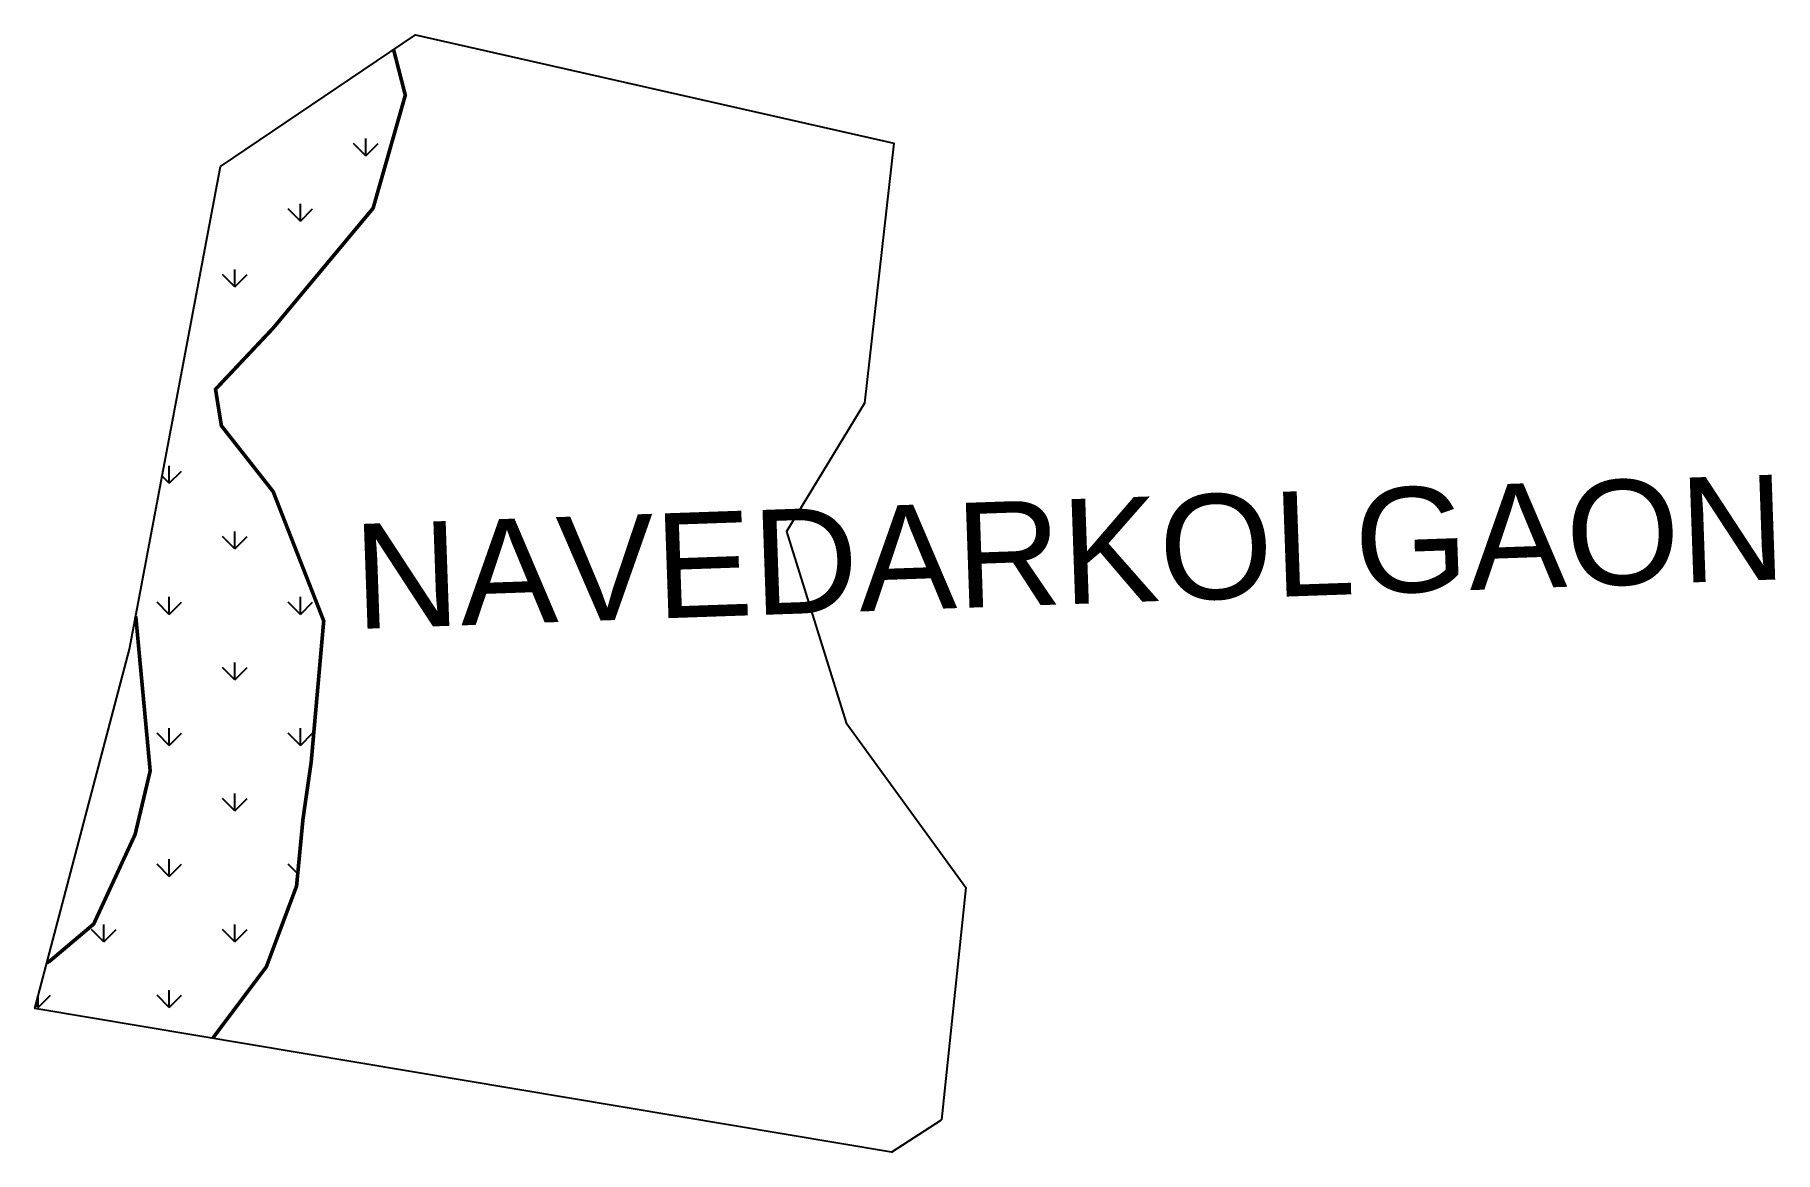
# Model space of a CAD drawing. Header units: metres. Extents: x 274939 to 275416, y 2079321 to 2079627.
import ezdxf

# ---------------------------------------------------------------- set-up
doc = ezdxf.new("R2010")
doc.units = ezdxf.units.M
for name, color, linetype in [('MANGROOVE BUFFER ZONE', 120, 'Continuous'), ('village', 3, 'Continuous'), ('VILLAGE NAME', 250, 'Continuous')]:
    doc.layers.add(name, color=color, linetype=linetype)

msp = doc.modelspace()

# ---------------------------------------------------------------- hatches: boundary and pattern name
at = {"layer": 'MANGROOVE BUFFER ZONE'}
h = msp.add_hatch(dxfattribs=at)
h.set_pattern_fill('GRASS', color=256)
h.paths.add_polyline_path([(274938.58, 2079360.1), (274987.35, 2079351.91), (275002.07, 2079371.53), (275010.34, 2079393.62), (275012.1, 2079411.98), (275014.36, 2079427.7), (275017.79, 2079466.33), (275003.92, 2079501.78), (274989.73, 2079519.83), (274988.12, 2079529.82), (275003.92, 2079546.58), (275031.33, 2079579.46), (275040.16, 2079610.44), (275036.94, 2079622.96), (274989.49, 2079590.92), (274964.51, 2079458.6)])
h.paths.add_polyline_path([(274964.51, 2079458.6), (274941.86, 2079372.57), (274942.76, 2079373.13), (274954.72, 2079383.23), (274966.07, 2079407.76), (274970.21, 2079425.21), (274966.29, 2079467.26), (274966.17, 2079467.43)])

# ---------------------------------------------------------------- linework, layer by layer
at = {"color": 3}
msp.add_lwpolyline([(275173.48, 2079320.68), (275187.12, 2079329.57)], dxfattribs=at)
at = {"layer": 'MANGROOVE BUFFER ZONE', "const_width": 1, "flags": 128}
for points in [[(274987.35, 2079351.91), (275002.07, 2079371.53), (275010.34, 2079393.62), (275012.1, 2079411.98), (275014.36, 2079427.7), (275017.79, 2079466.33), (275003.92, 2079501.78), (274989.73, 2079519.83), (274988.12, 2079529.82), (275003.92, 2079546.58), (275031.33, 2079579.46), (275040.16, 2079610.44), (275036.94, 2079622.96)], [(274966.17, 2079467.43), (274966.29, 2079467.26), (274970.21, 2079425.21), (274966.07, 2079407.76), (274954.72, 2079383.23), (274942.76, 2079373.13), (274941.86, 2079372.57)]]:
    msp.add_lwpolyline(points, dxfattribs=at)
at = {"layer": 'village', "color": 3}
for points in [[(275173.48, 2079320.68, 0), (274938.58, 2079360.1, 0), (274964.51, 2079458.6, 0), (274989.49, 2079590.92, 0), (275042.91, 2079626.99, 0), (275174.07, 2079597.3, 0), (275166.07, 2079526, 0), (275144.65, 2079490.83, 0), (275161.06, 2079438.34, 0)], [(275161.06, 2079438.34, 0), (275193.81, 2079393.21, 0), (275187.12, 2079329.57, 0)]]:
    msp.add_polyline3d(points, dxfattribs=at)

# ---------------------------------------------------------------- texts
at = {"layer": 'VILLAGE NAME', "insert": (275025.51, 2079492.81), "char_height": 28.7483, "attachment_point": 1, "rotation": 2}
msp.add_mtext_dynamic_manual_height_columns('{\\fArial|b0|i0|c0|p34;NAVEDARKOLGAON}', width=726.9295, gutter_width=543.74, heights=[0], dxfattribs=at)

doc.saveas('drawing.dxf')
